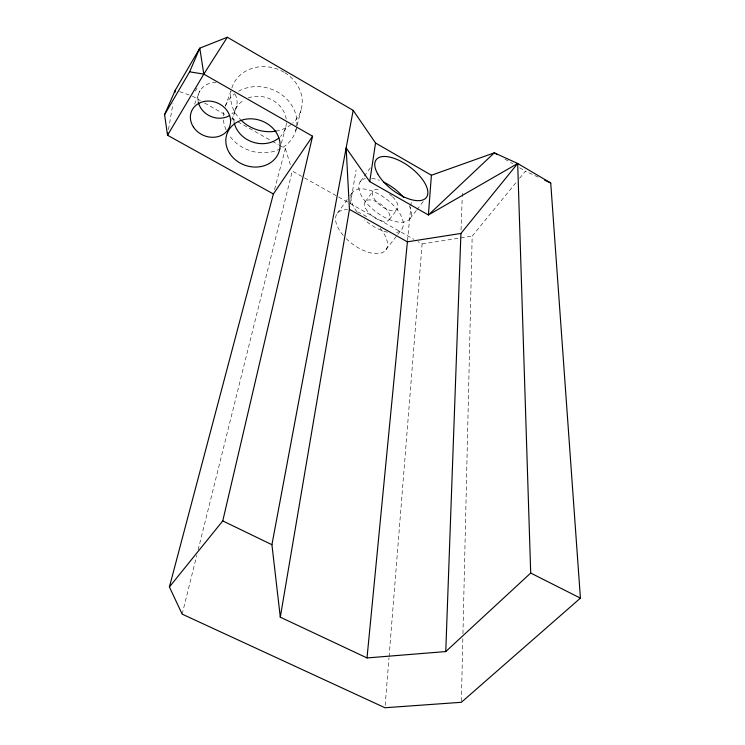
<?xml version="1.0" encoding="UTF-8"?>
<svg xmlns="http://www.w3.org/2000/svg" width="745" height="745" viewBox="0 0 745 745"><rect width="100%" height="100%" fill="white"/><g stroke="black" fill="none" stroke-linecap="round" stroke-linejoin="round"><path stroke-width="0.56" stroke-dasharray="3.73 2.79" d="M461.388 701.129L462.841 638.353M462.943 633.706L472.172 236.128L516.657 181.855M461.043 229.991L462.217 197.723M462.254 196.568L462.384 193.113M385.165 705.431L388.974 657.891M389.067 656.727L422.108 243.932L418.047 241.65M407.496 240.672L410.746 207.25M410.858 206.095L411.305 201.485M350.392 203.748L356.101 170.074M168.491 129.602L172.97 103.667M182.162 614.141L196.736 555.509M198.142 549.875L292.319 171.043L303.476 177.31M295.7 130.841L296.836 126.454M297.115 125.365L301.064 110.018M274.551 189.556L285.372 148.665L279.31 145.238M281.377 143.282L285.568 127.842M231.723 120.262L236.603 106.209M225.307 106.433L231.481 89.316A36.319 32.007 20.1 0 1 283.92 72.153M194.575 104.198L200.06 90.648M195.302 91.095L197.08 88.115M337.373 213.21L347.347 199.474M350.001 195.814L352.664 192.145M360.459 181.408L370.395 167.727M365.292 201.597L373.171 190.925M389.346 219.598L397.374 209.038M386.059 249.631L397.132 235.308M397.821 234.414L401.974 229.041M410.085 218.546L416.287 210.528M416.976 209.634L423.868 200.712M519.572 178.297L525.411 171.182L540.609 178.269M422.108 243.932L472.172 236.128M179.564 91.626L189.146 94.96M304.481 177.878L349.098 202.929M350.113 203.506L413.997 239.378M192.34 96.068L200.433 100.65M204.475 102.931L226.722 115.512M231.779 118.362L236.835 121.221M237.851 121.798L271.217 140.665M272.232 141.233L278.295 144.66M504.989 159.151L512.774 163.732M519.582 167.746L525.411 171.182M285.372 148.665L290.662 165.716M286.387 122.813A26.727 23.291 19.5 0 1 280.437 136.521M234.032 121.845A26.727 23.291 19.5 0 1 244.258 99.839M248.197 97.968A26.727 23.291 19.5 0 1 286.276 119.722M235.131 94.28A20.013 17.377 23.9 0 1 231.853 113.836M198.151 101.292A20.013 17.377 23.9 0 1 216.655 82.583M296.24 128.792A37.334 32.538 19.5 0 1 266.822 152.66A37.334 32.538 19.5 0 1 228.855 134.789M226.108 129.835A37.334 32.538 19.5 0 1 223.267 118.148M223.249 116.006A37.334 32.538 19.5 0 1 224.143 109.645M225.521 105.604A37.334 32.538 19.5 0 1 234.805 93.74M238.586 91.244A37.334 32.538 19.5 0 1 279.431 93.144A37.334 32.538 19.5 0 1 296.445 127.74M284.832 72.693A36.319 32.007 20.1 0 1 292.711 123.139M291.09 124.499A36.319 32.007 20.1 0 1 276.144 131.092M241.836 120.941A36.319 32.007 20.1 0 1 231.034 91.365M380.164 228.343A30.405 15.282 36.9 0 1 381.216 253.002A30.405 15.282 36.9 0 1 346.323 238.698M343.296 235.457A30.405 15.282 36.9 0 1 347.543 209.736M357.507 212.027A30.405 15.282 36.9 0 1 368.849 218.099M392.485 196.764A15.114 7.208 36.9 0 1 394.375 210.695A15.114 7.208 36.9 0 1 374.735 199.539A15.114 7.208 36.9 0 1 379.792 189.556M389.533 194.249A15.114 7.208 36.9 0 1 391.786 196.112M356.92 211.794A30.796 14.956 36.9 0 1 360.254 188.848A30.796 14.956 36.9 0 1 397.048 209.475A30.796 14.956 36.9 0 1 394.384 232.794M387.558 232.235A30.796 14.956 36.9 0 1 364.575 219.896M409.275 205.76A31.001 14.788 36.9 0 1 398.92 222.131A31.001 14.788 36.9 0 1 364.92 201.048A31.001 14.788 36.9 0 1 365.404 178.549M371.708 178.353A31.001 14.788 36.9 0 1 379.475 180.337M365.748 208.535A15.021 7.292 36.9 0 0 387.838 220.827A15.021 7.292 36.9 0 0 378.246 202.603A15.021 7.292 36.9 0 0 365.748 208.535"/><path stroke-width="1.12" d="M164.58 114.637L175.308 90.145L199.781 48.174L227.327 37.25L353.177 110.372L271.925 544.707L280.297 617.177L367.006 657.937L445.761 651.568L460.922 233.446L517.682 163.49L550.732 182.991L580.42 598.142L461.36 702.293L384.979 707.75L182.162 614.141L169.404 586.967L273.387 193.97L312.583 136.223L203.813 74.118L189.63 71.818L164.58 114.637L167.523 135.236L273.387 193.97M353.177 110.372L375.536 143.012L431.402 175.243L428.403 214.97L369.734 181.622L346.146 147.938L349.442 209.364L280.297 617.177M367.006 657.937L407.385 241.827L349.442 209.364M369.734 181.622L375.536 143.012M167.904 132.983L167.523 135.236L203.813 74.118L227.327 37.25M174.917 92.399L175.308 90.145M169.404 586.967L222.755 520.913L312.583 136.223M189.63 71.818L199.781 48.174L203.813 74.118M445.761 651.568L530.701 573.054L517.682 163.49L494.298 152.846L431.402 175.243M517.682 163.49L428.403 214.97L494.298 152.846L497.213 154.56M407.385 241.827L460.922 233.446M544.66 180.16L550.732 182.991M222.755 520.913L271.925 544.707M530.701 573.054L580.42 598.142M278.919 137.927A26.727 23.291 19.5 0 1 252.704 142.081A26.727 23.291 19.5 0 1 234.247 122.869M229.6 115.494A20.013 17.377 23.9 0 1 198.338 102.233M276.144 131.092A36.319 32.007 20.1 0 1 241.836 120.941M383.461 182.013A31.001 14.788 36.9 0 1 403.65 197.406M229.637 153.33A27.537 23.7 19 0 0 276.665 156.599A27.537 23.7 19 0 0 252.574 118.883A27.537 23.7 19 0 0 229.637 153.33M193.449 127.069A20.515 17.638 23.2 0 0 228.24 129.351A20.515 17.638 23.2 0 0 209.736 101.106A20.515 17.638 23.2 0 0 193.449 127.069M377.696 173.874A31.402 14.425 36.9 0 0 423.663 199.613A31.402 14.425 36.9 0 0 402.579 162.214A31.402 14.425 36.9 0 0 377.696 173.874"/></g></svg>
